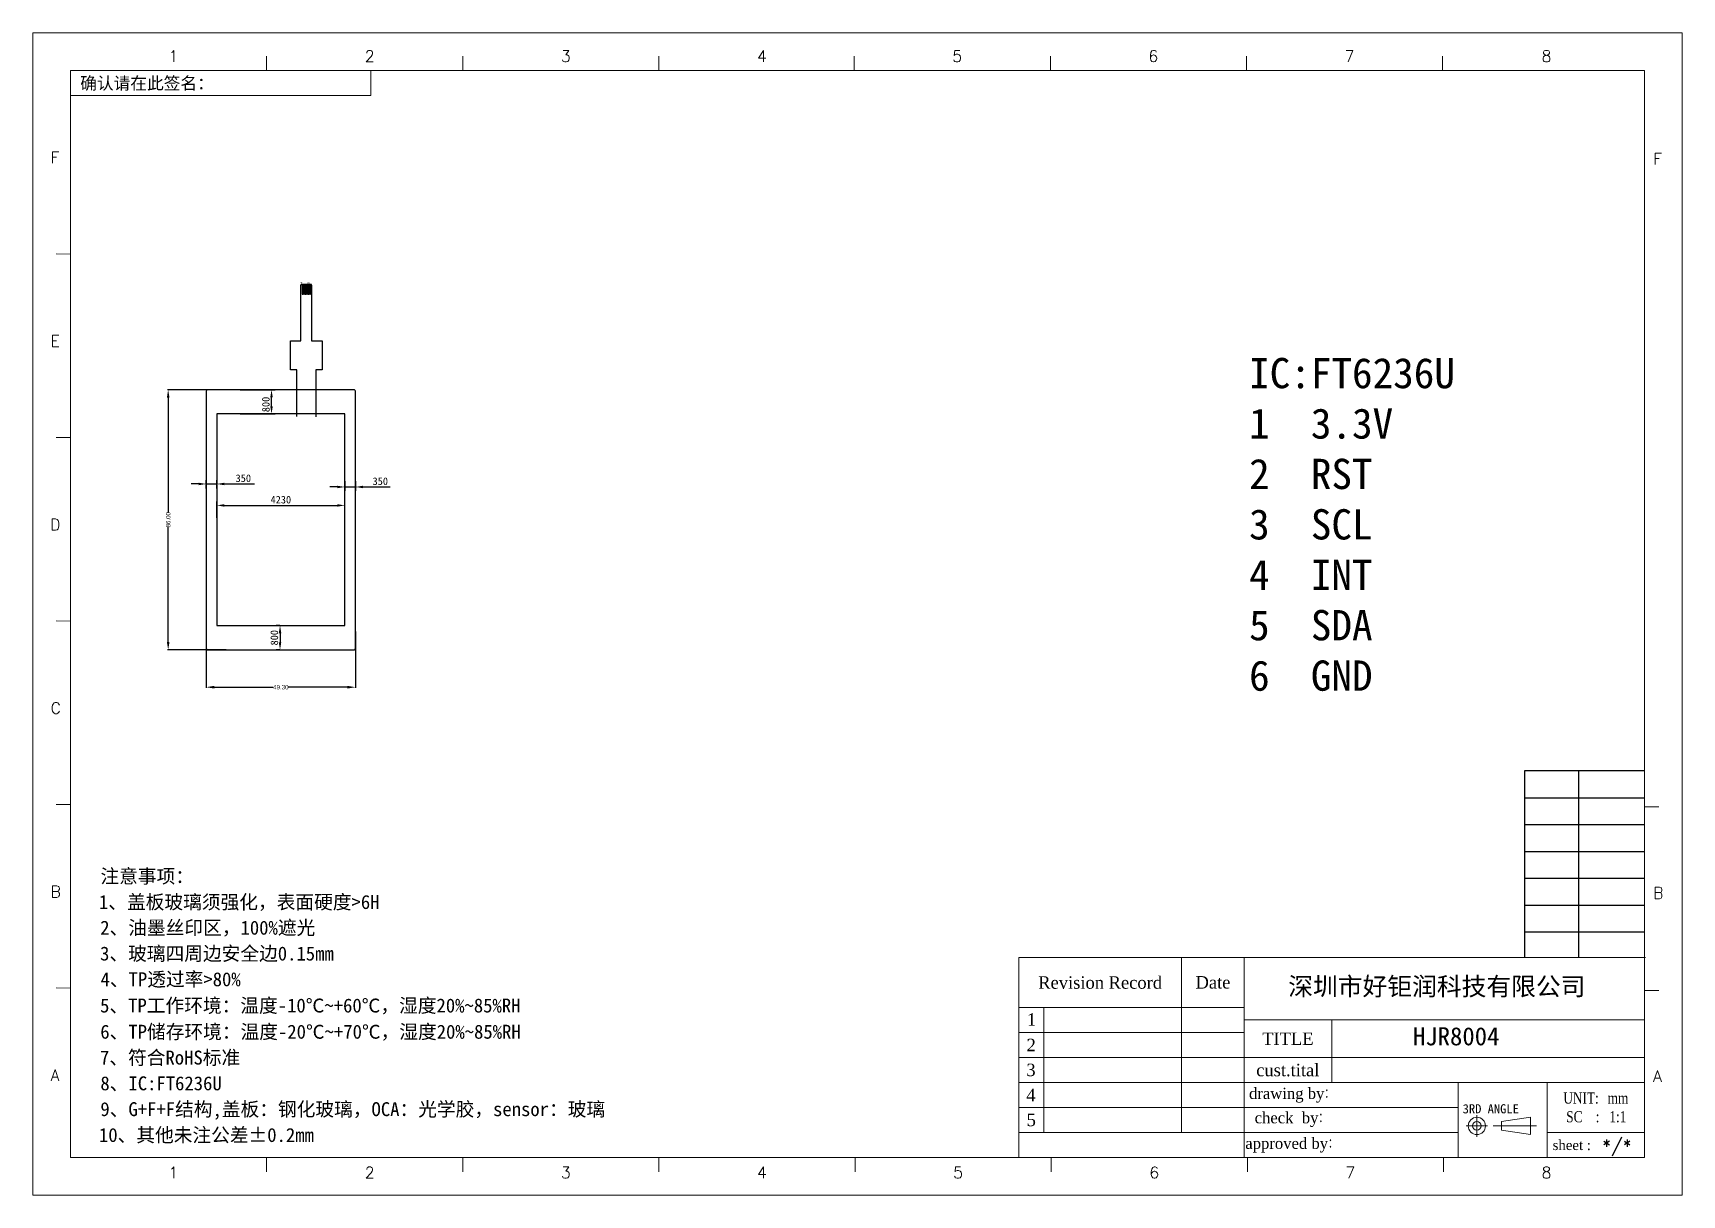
# Model space of a CAD drawing. Header units: millimetres. Extents: x 342 to 887, y -138 to 246.
import ezdxf

# ---------------------------------------------------------------- set-up
doc = ezdxf.new("R2010")
doc.units = ezdxf.units.MM
doc.linetypes.add('实线', pattern=[0])
doc.layers.add('11.dimension', color=93, linetype='Continuous', lineweight=15)
doc.layers.add('dim', color=4, linetype='Continuous', lineweight=9)
for name, color, linetype in [('FPC', 5, 'Continuous'), ('ITOR', 4, 'Continuous'), ('Text', 4, 'Continuous'), ('TopOverlay', 2, 'Continuous')]:
    doc.layers.add(name, color=color, linetype=linetype)
doc.layers.add('PUB_DIM尺寸', color=3, linetype='Continuous', lineweight=20, true_color=0x00ff00)
doc.styles.add('_txtstyle_6.00_0_0', font='simsun.ttc', dxfattribs={"height": 6})
doc.styles.add('OdaTtfStyle1657347425', font='', dxfattribs={"height": 1.478342, "bigfont": 'hztxt.shx'})
doc.styles.add('OdaTtfStyle1657347432', font='', dxfattribs={"height": 1.478342, "bigfont": 'hztxt.shx'})
doc.styles.add('SimSun_txtstyle_6.00_0_0', font='simsun.ttc', dxfattribs={"height": 6})
doc.styles.add('TyCAD1', font='')
doc.styles.add('TyCAD2', font='txt.shx', dxfattribs={"bigfont": 'gbcbig.shx'})
doc.styles.add('TyCAD3', font='times.ttf')
doc.styles.add('宋体_txtstyle_1.00_0_0', font='', dxfattribs={"height": 1})
doc.styles.add('宋体_txtstyle_2.00_0_0', font='', dxfattribs={"height": 2})
doc.styles.add('宋体_txtstyle_300.00_0_0300', font='', dxfattribs={"height": 300})
doc.styles.get('OdaTtfStyle1657347425').set_extended_font_data('hztxt')
doc.styles.get('OdaTtfStyle1657347432').set_extended_font_data('hztxt')
doc.styles.get('TyCAD1').set_extended_font_data('SimSun')
doc.styles.get('宋体_txtstyle_1.00_0_0').set_extended_font_data('宋体')
doc.styles.get('宋体_txtstyle_2.00_0_0').set_extended_font_data('宋体')
doc.styles.get('宋体_txtstyle_300.00_0_0300').set_extended_font_data('宋体')
doc.dimstyles.new('ISO-25', dxfattribs={"dimtxt": 2.5, "dimasz": 2.5, "dimexe": 1.25, "dimexo": 0.625, "dimtad": 1, "dimtxsty": 'Standard', "dimcen": 2.5, "dimadec": 0, "dimazin": 0, "dimtfac": 1, "dimtmove": 0, "dimatfit": 3, "dimfxl": 1, "dimarcsym": 0})
doc.dimstyles.new('standard(1657347425)', dxfattribs={"dimtxt": 0.18, "dimasz": 2.621447, "dimexe": 0.18, "dimexo": 0.0625, "dimgap": 0.09, "dimtad": 0, "dimtih": 1, "dimtoh": 1, "dimdec": 4, "dimzin": 0, "dimdsep": 46, "dimtxsty": 'OdaTtfStyle1657347425', "dimsah": 1, "dimcen": 0.09, "dimadec": 0, "dimazin": 0, "dimtfac": 1, "dimtdec": 4, "dimtofl": 0, "dimtmove": 0, "dimatfit": 3, "dimfxl": 1, "dimtolj": 1, "dimtzin": 0, "dimarcsym": 0})
doc.dimstyles.new('standard(1657347432)', dxfattribs={"dimtxt": 0.18, "dimasz": 2.621447, "dimexe": 0.18, "dimexo": 0.0625, "dimgap": 0.09, "dimtad": 0, "dimtih": 1, "dimtoh": 1, "dimdec": 4, "dimzin": 0, "dimdsep": 46, "dimtxsty": 'OdaTtfStyle1657347432', "dimsah": 1, "dimcen": 0.09, "dimadec": 0, "dimazin": 0, "dimtfac": 1, "dimtdec": 4, "dimtofl": 0, "dimtmove": 0, "dimatfit": 3, "dimfxl": 1, "dimtolj": 1, "dimtzin": 0, "dimarcsym": 0})

# ---------------------------------------------------------------- blocks, each defined once
blk = doc.blocks.new('*D33')
at = {"layer": 'Defpoints', "color": 0}
for p in [(445.41, 90), (403.11, 85.25), (445.41, 85.25)]:
    blk.add_point(p, dxfattribs=at)
at = {"layer": 'TopOverlay', "color": 0, "linetype": 'Continuous', "lineweight": -2}
for p, q in [((403.11, 85.87), (403.11, 91.25)), ((405.61, 90), (442.91, 90)), ((445.41, 85.87), (445.41, 91.25))]:
    blk.add_line(p, q, dxfattribs=at)
at = {"layer": 'TopOverlay', "color": 0}
for points in [[(405.61, 90.41), (405.61, 89.58), (403.11, 90)], [(442.91, 90.41), (442.91, 89.58), (445.41, 90)]]:
    blk.add_solid(points, dxfattribs=at)
at = {"layer": 'TopOverlay', "color": 0, "insert": (424.26, 91.87), "char_height": 2.5, "attachment_point": 5}
blk.add_mtext('4230', dxfattribs=at)
blk = doc.blocks.new('*D35')
at = {"layer": 'Defpoints', "color": 0}
for p in [(445.41, 98.6), (448.91, 98.6), (448.91, 96.08)]:
    blk.add_point(p, dxfattribs=at)
at = {"layer": 'TopOverlay', "color": 0, "linetype": 'Continuous', "lineweight": -2}
for p, q in [((442.91, 96.08), (440.41, 96.08)), ((445.41, 97.98), (445.41, 94.83)), ((445.41, 96.08), (448.91, 96.08)), ((448.91, 97.98), (448.91, 94.83)), ((451.41, 96.08), (460.35, 96.08))]:
    blk.add_line(p, q, dxfattribs=at)
at = {"layer": 'TopOverlay', "color": 0}
for points in [[(442.91, 95.67), (442.91, 96.5), (445.41, 96.08)], [(451.41, 96.5), (451.41, 95.67), (448.91, 96.08)]]:
    blk.add_solid(points, dxfattribs=at)
at = {"layer": 'TopOverlay', "color": 0, "insert": (457.13, 97.96), "char_height": 2.5, "attachment_point": 5}
blk.add_mtext('350', dxfattribs=at)
blk = doc.blocks.new('*D36')
at = {"layer": 'Defpoints', "color": 0}
for p in [(399.61, 94.91), (403.11, 97.08), (403.11, 94.91)]:
    blk.add_point(p, dxfattribs=at)
at = {"layer": 'TopOverlay', "color": 0, "linetype": 'Continuous', "lineweight": -2}
for p, q in [((399.61, 95.54), (399.61, 98.33)), ((403.11, 95.54), (403.11, 98.33)), ((397.11, 97.08), (394.61, 97.08)), ((399.61, 97.08), (403.11, 97.08)), ((405.61, 97.08), (415.61, 97.08))]:
    blk.add_line(p, q, dxfattribs=at)
at = {"layer": 'TopOverlay', "color": 0}
for points in [[(397.11, 97.5), (397.11, 96.66), (399.61, 97.08)], [(405.61, 97.5), (405.61, 96.66), (403.11, 97.08)]]:
    blk.add_solid(points, dxfattribs=at)
at = {"layer": 'TopOverlay', "color": 0, "insert": (411.86, 98.95), "char_height": 2.5, "attachment_point": 5}
blk.add_mtext('350', dxfattribs=at)
blk = doc.blocks.new('*D37')
at = {"layer": 'Defpoints', "color": 0}
for p in [(410.25, 128.25), (421.18, 128.25), (410.25, 120.25)]:
    blk.add_point(p, dxfattribs=at)
at = {"layer": 'TopOverlay', "color": 0, "linetype": 'Continuous', "lineweight": -2}
for p, q in [((410.87, 128.25), (422.43, 128.25)), ((421.18, 122.75), (421.18, 125.75)), ((410.87, 120.25), (422.43, 120.25))]:
    blk.add_line(p, q, dxfattribs=at)
at = {"layer": 'TopOverlay', "color": 0}
for points in [[(421.6, 125.75), (420.77, 125.75), (421.18, 128.25)], [(420.77, 122.75), (421.6, 122.75), (421.18, 120.25)]]:
    blk.add_solid(points, dxfattribs=at)
at = {"layer": 'TopOverlay', "color": 0, "insert": (419.31, 123.36), "char_height": 2.5, "attachment_point": 5, "rotation": 90}
blk.add_mtext('800', dxfattribs=at)
blk = doc.blocks.new('*D38')
at = {"layer": 'Defpoints', "color": 0}
for p in [(424.53, 50.25), (423.99, 42.25), (424.53, 42.25)]:
    blk.add_point(p, dxfattribs=at)
at = {"layer": 'TopOverlay', "color": 0, "linetype": 'Continuous', "lineweight": -2}
for p, q in [((423.9, 50.25), (422.74, 50.25)), ((423.99, 47.75), (423.99, 44.75)), ((423.9, 42.25), (422.74, 42.25))]:
    blk.add_line(p, q, dxfattribs=at)
at = {"layer": 'TopOverlay', "color": 0}
for points in [[(424.41, 47.75), (423.58, 47.75), (423.99, 50.25)], [(423.58, 44.75), (424.41, 44.75), (423.99, 42.25)]]:
    blk.add_solid(points, dxfattribs=at)
at = {"layer": 'TopOverlay', "color": 0, "insert": (422.12, 46.25), "char_height": 2.5, "attachment_point": 5, "rotation": 90}
blk.add_mtext('800', dxfattribs=at)
blk = doc.blocks.new('Tybk9')
at = {"layer": '11.dimension', "style": 'TyCAD3', "width": 0.983}
for s, height, p in [('D', 4.12, (1988.38, 548.71)), ('ate', 4.117, (1992.79, 548.71))]:
    blk.add_text(s, height=height, dxfattribs=at).set_placement(p)
blk = doc.blocks.new('Tybka')
at = {"layer": '11.dimension', "style": 'TyCAD3', "width": 0.983}
blk.add_text('Revision Record', height=4.1173, dxfattribs=at).set_placement((1936.4, 548.65))
blk = doc.blocks.new('Tybkb')
at = {"layer": '11.dimension', "style": 'TyCAD3', "width": 0.983}
blk.add_text('1', height=4.12, dxfattribs=at).set_placement((1932.65, 536.42))
blk = doc.blocks.new('Tybkc')
at = {"layer": '11.dimension', "style": 'TyCAD3', "width": 0.983}
blk.add_text('2', height=4.12, dxfattribs=at).set_placement((1932.55, 527.99))
blk = doc.blocks.new('Tybkd')
at = {"layer": '11.dimension', "style": 'TyCAD3', "width": 0.983}
blk.add_text('3', height=4.12, dxfattribs=at).set_placement((1932.47, 519.76))
blk = doc.blocks.new('Tybke')
at = {"layer": '11.dimension', "style": 'TyCAD3', "width": 0.983}
blk.add_text('4', height=4.12, dxfattribs=at).set_placement((1932.45, 511.45))
blk = doc.blocks.new('Tybkf')
at = {"layer": '11.dimension', "style": 'TyCAD3', "width": 0.983}
blk.add_text('5', height=4.12, dxfattribs=at).set_placement((1932.57, 503.22))
blk = doc.blocks.new('Tybk10')
at = {"layer": '11.dimension', "style": 'TyCAD3', "width": 0.983}
blk.add_text('TITLE', height=4.117, dxfattribs=at).set_placement((2010.41, 530.06))
blk = doc.blocks.new('Tybk11')
at = {"layer": '11.dimension', "style": 'TyCAD3', "width": 0.983}
blk.add_text('cust.tital', height=4.117, dxfattribs=at).set_placement((2008.44, 519.71))
blk = doc.blocks.new('Tybk12')
at = {"layer": '11.dimension', "width": 0.983}
for s, height, style, p in [('drawing by', 3.706, 'TyCAD3', (2006.06, 512.21)), ('：', 3.72, 'TyCAD2', (2030.94, 512.21))]:
    blk.add_text(s, height=height, dxfattribs=dict(at, style=style)).set_placement(p)
blk = doc.blocks.new('Tybk13')
at = {"layer": '11.dimension', "width": 0.983}
for s, height, style, p in [('check  by', 3.706, 'TyCAD3', (2007.92, 504.16)), ('：', 3.72, 'TyCAD2', (2028.98, 504.16))]:
    blk.add_text(s, height=height, dxfattribs=dict(at, style=style)).set_placement(p)
blk = doc.blocks.new('Tybk14')
at = {"layer": '11.dimension', "width": 0.983}
for s, height, style, p in [('approved by', 3.7056, 'TyCAD3', (2004.83, 495.71)), ('：', 3.72, 'TyCAD2', (2032.16, 495.71))]:
    blk.add_text(s, height=height, dxfattribs=dict(at, style=style)).set_placement(p)
blk = doc.blocks.new('Tybk15')
at = {"layer": '11.dimension', "style": 'TyCAD3', "width": 0.7864}
for s, height, p in [('UNIT:', 3.692, (2109.94, 510.66)), ('mm', 3.692, (2124.59, 510.66)), ('SC    :   1:1', 3.6921, (2110.89, 504.49))]:
    blk.add_text(s, height=height, dxfattribs=at).set_placement(p)
blk = doc.blocks.new('Tybk16')
at = {"layer": '11.dimension', "style": 'TyCAD3', "width": 0.983}
for s, height, p in [('sheet', 3.294, (2106.41, 495.32)), (':', 3.29, (2117.68, 495.32))]:
    blk.add_text(s, height=height, dxfattribs=at).set_placement(p)
blk = doc.blocks.new('Tybk17')
at = {"layer": '11.dimension', "linetype": '实线', "style": 'TyCAD1', "width": 0.983}
blk.add_text('确认请在此签名：', height=4.117, dxfattribs=at).set_placement((1619.8, 845.96))
blk = doc.blocks.new('*D67')
at = {"layer": 'Defpoints', "color": 0}
for p in [(399.61, 45.79), (448.91, 48.41), (448.91, 29.89)]:
    blk.add_point(p, dxfattribs=at)
at = {"layer": 'PUB_DIM尺寸', "color": 0, "linetype": 'Continuous', "lineweight": -2}
for p, q in [((399.61, 45.73), (399.61, 29.71)), ((448.91, 48.35), (448.91, 29.71)), ((402.23, 29.89), (421.78, 29.89)), ((446.29, 29.89), (426.74, 29.89))]:
    blk.add_line(p, q, dxfattribs=at)
at = {"layer": 'PUB_DIM尺寸', "color": 0}
for points in [[(402.23, 30.33), (402.23, 29.45), (399.61, 29.89)], [(446.29, 29.45), (446.29, 30.33), (448.91, 29.89)]]:
    blk.add_solid(points, dxfattribs=at)
at = {"layer": 'PUB_DIM尺寸', "color": 0, "insert": (424.26, 29.89), "char_height": 1.478, "attachment_point": 5, "style": 'OdaTtfStyle1657347425'}
blk.add_mtext('\\A1;49.30', dxfattribs=at)
blk = doc.blocks.new('*D68')
at = {"layer": 'Defpoints', "color": 0}
for p in [(387.03, 128.25), (406.29, 128.25), (406.29, 42.25)]:
    blk.add_point(p, dxfattribs=at)
at = {"layer": 'PUB_DIM尺寸', "color": 0, "linetype": 'Continuous', "lineweight": -2}
for p, q in [((406.23, 128.25), (386.85, 128.25)), ((387.03, 125.63), (387.03, 87.73)), ((387.03, 44.87), (387.03, 82.77)), ((406.23, 42.25), (386.85, 42.25))]:
    blk.add_line(p, q, dxfattribs=at)
at = {"layer": 'PUB_DIM尺寸', "color": 0}
for points in [[(387.47, 125.63), (386.6, 125.63), (387.03, 128.25)], [(386.6, 44.87), (387.47, 44.87), (387.03, 42.25)]]:
    blk.add_solid(points, dxfattribs=at)
at = {"layer": 'PUB_DIM尺寸', "color": 0, "insert": (387.03, 85.25), "char_height": 1.478, "attachment_point": 5, "rotation": 90, "style": 'OdaTtfStyle1657347432'}
blk.add_mtext('\\A1;86.00', dxfattribs=at)

msp = doc.modelspace()

# ---------------------------------------------------------------- linework, layer by layer
for p, q in [((835.3838273, -59.4467141), (835.3838273, 2.3074712)), ((835.3838273, 2.3074712), (874.9163552, 2.3074712))]:
    msp.add_line(p, q)
at = {"color": 7}
for p, q in [((853.1217555, 2.3074712), (853.1217555, -59.4467141)), ((835.3838273, -6.650512), (874.9163552, -6.650512)), ((835.3838273, -15.5194761), (874.9163552, -15.5194761)), ((835.3838273, -24.3884402), (874.9163552, -24.3884402)), ((835.3838273, -33.2574043), (874.9163552, -33.2574043)), ((835.3838273, -42.1263684), (874.9163552, -42.1263684)), ((835.3838273, -50.9953325), (874.9163552, -50.9953325))]:
    msp.add_line(p, q, dxfattribs=at)
at = {"layer": '11.dimension'}
for p, q in [((419.5743142, 233.7805171), (419.5743142, 238.5206593)), ((484.3957506, 233.7805171), (484.3957506, 238.5206593)), ((549.217185, 233.7805171), (549.217185, 238.5206593)), ((613.7501823, 233.7805171), (613.7501823, 238.5206593)), ((678.5716186, 233.7805171), (678.5716186, 238.5206593)), ((743.3930531, 233.7805171), (743.3930531, 238.5206593)), ((808.2144895, 233.7805171), (808.2144895, 238.5206593)), ((354.7528778, 173.1067049), (350.0127375, 173.1440789)), ((354.7528778, 112.4328928), (350.0127375, 112.4702668)), ((354.7528778, 51.7590807), (350.0127375, 51.7964547)), ((354.7528778, -8.9147314), (350.0127375, -8.8773575)), ((874.9351803, -9.6843435), (879.6753225, -9.6843435)), ((874.9163552, -59.4467141), (668.1936661, -59.4467141)), ((668.1936661, -59.4467141), (668.1936661, -125.5979747)), ((721.9415653, -59.4467141), (721.9415653, -117.3290671)), ((742.6138342, -59.4467141), (742.6138342, -125.5979747)), ((354.7528778, -69.5885417), (350.0127375, -69.5511696)), ((874.9351803, -70.3581537), (879.6753225, -70.3581537)), ((668.1936661, -75.9845293), (742.6138342, -75.9845293)), ((676.4625737, -75.9845293), (676.4625737, -117.3290671)), ((742.6138342, -80.1189831), (874.9163552, -80.1189831)), ((771.5550107, -80.1189831), (771.5550107, -100.791252)), ((668.1936661, -84.2534368), (742.6138342, -84.2534368)), ((668.1936661, -92.5223444), (742.6138342, -92.5223444)), ((742.6138342, -92.5223444), (874.9163552, -92.5223444)), ((668.1936661, -100.791252), (742.6138342, -100.791252)), ((742.6138342, -100.791252), (874.9163552, -100.791252)), ((813.3613659, -100.791252), (813.3613659, -125.5979747)), ((842.7718942, -100.791252), (842.7718942, -125.5979747)), ((668.1936661, -109.0601595), (742.6138342, -109.0601595)), ((742.6138342, -109.0601595), (813.3613659, -109.0601595)), ((819.5185909, -118.7272361), (819.5185909, -111.5934475)), ((837.2198841, -112.2663338), (827.6327999, -113.6992893)), ((827.6327999, -113.6992893), (827.6327999, -116.5932948)), ((837.2198841, -117.9981532), (837.2198841, -112.2663338)), ((668.1936661, -117.3290671), (742.6138342, -117.3290671)), ((742.6138342, -117.3290671), (813.3613659, -117.3290671)), ((815.9516979, -115.1603418), (823.085484, -115.1603418)), ((824.9280644, -115.1603418), (839.2551319, -115.1603418)), ((827.6327999, -116.5932948), (837.2198841, -117.9981532)), ((842.7718942, -117.3290671), (874.9163552, -117.3290671)), ((419.5743142, -125.5979747), (419.5743142, -130.3381169)), ((484.3957506, -125.5979747), (484.3957506, -130.3381169)), ((549.217185, -125.5979747), (549.217185, -130.3381169)), ((614.0386214, -125.5979747), (614.0386214, -130.3381169)), ((668.1936661, -125.5979747), (742.6138342, -125.5979747)), ((678.8600578, -125.5979747), (678.8600578, -130.3381169)), ((742.6138342, -125.5979747), (792.2272796, -125.5979747)), ((743.6814941, -125.5979747), (743.6814941, -130.3381169)), ((792.2272796, -125.5979747), (874.9163552, -125.5979747)), ((808.5029305, -125.5979747), (808.5029305, -130.3381169))]:
    msp.add_line(p, q, dxfattribs=at)
for points in [[(342.3495165, -138.001336), (887.3197165, -138.001336), (887.3197165, 246.1838784), (342.3495165, 246.1838784)], [(354.7528778, -125.5979747), (874.9163552, -125.5979747), (874.9163552, 233.7805171), (354.7528778, 233.7805171)]]:
    msp.add_lwpolyline(points, close=True, dxfattribs=at)
at = {"layer": '11.dimension', "linetype": '实线'}
msp.add_lwpolyline([(354.7528778, 233.7805171), (453.9797686, 233.7805171), (453.9797686, 225.5116095), (354.7528778, 225.5116095)], close=True, dxfattribs=at)
at = {"layer": '11.dimension'}
for radius in [2.8535144, 1.4267572]:
    msp.add_circle((819.5185909, -115.1603418), radius, dxfattribs=at)
at = {"layer": 'FPC'}
msp.add_line((434.2078198, 163.0471533), (431.1078198, 163.0471533), dxfattribs=at)
for points in [[(431.2578198, 159.8471533), (431.5578198, 159.8471533), (431.5578198, 162.8471533), (431.2578198, 162.8471533)], [(431.7578198, 159.8471533), (432.0578198, 159.8471533), (432.0578198, 162.8471533), (431.7578198, 162.8471533)], [(432.2578198, 159.8471533), (432.5578198, 159.8471533), (432.5578198, 162.8471533), (432.2578198, 162.8471533)], [(432.7578198, 159.8471533), (433.0578198, 159.8471533), (433.0578198, 162.8471533), (432.7578198, 162.8471533)], [(433.2578198, 159.8471533), (433.5578198, 159.8471533), (433.5578198, 162.8471533), (433.2578198, 162.8471533)], [(433.7578198, 159.8471533), (434.0578198, 159.8471533), (434.0578198, 162.8471533), (433.7578198, 162.8471533)]]:
    msp.add_lwpolyline(points, close=True, dxfattribs=at)
for centre, start, end in [((431.1078198, 162.8471533), 89.999999999, 180), ((434.2078198, 162.8471533), 0, 90)]:
    msp.add_arc(centre, 0.2, start, end, dxfattribs=at)
at = {"layer": 'Text', "linetype": 'ByBlock', "lineweight": 0, "ltscale": 0.1}
msp.add_lwpolyline([(850.252108, -59.4467135), (875.2264023, -59.4467135)], dxfattribs=at)
at = {"layer": 'TopOverlay', "color": 0}
for points in [[(429.5078186, 119.3398634), (429.5078186, 134.8471535), (427.4078202, 134.8471535), (427.4078202, 144.3471522), (430.9078198, 144.3471522), (430.9078198, 162.8471533)], [(434.4078198, 162.8471533), (434.4080336, 144.3471522), (437.9078195, 144.3471522), (437.9078195, 134.8471535), (435.8078187, 134.8471535), (435.8078187, 119.3082558)]]:
    msp.add_lwpolyline(points, dxfattribs=at)
at = {"layer": 'TopOverlay', "color": 1}
msp.add_lwpolyline([(448.9078199, 42.7471524), (448.9078199, 127.7471528, 0.4142135624), (448.4078199, 128.2471528), (400.1078205, 128.2471528, 0.4142135624), (399.6078205, 127.7471528), (399.6078205, 42.7471524, 0.4142135624), (400.1078205, 42.2471524), (448.4078199, 42.2471524, 0.4142135624)], format="xyb", close=True, dxfattribs=at)
at = {"layer": 'TopOverlay', "color": 0}
msp.add_lwpolyline([(445.4078198, 50.2471525), (445.4078198, 120.2471522), (403.1078206, 120.2471522), (403.1078206, 50.2471525)], close=True, dxfattribs=at)

# ---------------------------------------------------------------- block references
for name in ['Tybk17', 'Tybka', 'Tybk9', 'Tybkb', 'Tybkc', 'Tybk10', 'Tybkd', 'Tybk11', 'Tybke', 'Tybk12', 'Tybk15', 'Tybkf', 'Tybk13', 'Tybk14', 'Tybk16']:
    msp.add_blockref(name, (-1261.8357987, -618.4479093))

# ---------------------------------------------------------------- texts
at = {"layer": '11.dimension', "style": 'TyCAD2', "width": 1.000001}
for s, p in [('1', (387.163596, 236.6203206)), ('4', (581.6279032, 236.6203206)), ('7', (775.8037713, 236.6203206)), ('1', (387.163596, -132.4703977)), ('4', (581.6279032, -132.4703977))]:
    msp.add_text(s, height=3.7921127, dxfattribs=at).set_placement(p)
at = {"layer": '11.dimension', "style": 'TyCAD2'}
for s, height, p in [('2', 3.7921127, (451.9850324, 236.6203206)), ('3', 3.7921127, (516.8064688, 236.6203206)), ('5', 3.7921127, (646.1609005, 236.6203206)), ('6', 3.7921127, (710.9823368, 236.6203206)), ('8', 3.7921127, (840.9136468, 236.6203206)), ('F', 3.7921127, (348.1744467, 203.1025772)), ('F', 3.7921127, (877.7749838, 202.6739999)), ('E', 3.7921127, (348.1744467, 142.428765)), ('D', 3.7921127, (348.0176917, 81.7549529)), ('C', 3.7921127, (348.1744467, 21.0811408)), ('B', 3.7921127, (348.1744467, -39.5926713)), ('B', 3.7921127, (877.7749838, -40.0212486)), ('A', 3.7921127, (348.1744467, -100.2664816)), ('A', 3.7921127, (877.7749838, -100.622863)), ('*/*', 4.13445378, (860.9952694, -123.7894886)), ('2', 3.7921127, (451.9850324, -132.4703977)), ('3', 3.7921127, (516.8064688, -132.4703977)), ('5', 3.7921127, (646.4493396, -132.4703977)), ('6', 3.7921127, (711.2707759, -132.4703977)), ('7', 3.7921127, (776.0922123, -132.4703977)), ('8', 3.7921127, (840.9136487, -132.4703977))]:
    msp.add_text(s, height=height, dxfattribs=at).set_placement(p)
at = {"layer": '11.dimension'}
msp.add_text('3RD ANGLE', height=3.03341623, dxfattribs=at).set_placement((814.8326199, -111.0034514))
at = {"layer": '11.dimension', "color": 93, "true_color": 0x66cc66, "insert": (757.1864634, -66.0180099), "char_height": 6, "width": 139.187978623, "attachment_point": 1, "style": '_txtstyle_6.00_0_0'}
msp.add_mtext('{\\fSimHei|b0|i0|c134|p2;深圳市好钜润科技有限公司}', dxfattribs=at)
at = {"layer": 'dim', "style": 'TyCAD1', "width": 0.983}
for s, height, p in [('注意事项：', 4.61137418, (364.6475475, -34.8907337)), ('1、盖板玻璃须强化，表面硬度>6H', 4.611374176, (364.1588925, -43.4321136)), ('2、油墨丝印区，100%遮光', 4.611374176, (364.5730858, -51.922301)), ('3、玻璃四周边安全边0.15mm', 4.611374176, (364.5218934, -60.4636808)), ('4、TP透过率>80%', 4.611374176, (364.6754707, -68.9771375)), ('5、TP工作环境：温度-10℃~+60℃，湿度20%~85%RH', 4.611374176, (364.5218934, -77.6488254)), ('6、TP储存环境：温度-20℃~+70℃，湿度20%~85%RH', 4.611374176, (364.5963551, -86.3205132)), ('7、符合RoHS标准', 4.61137418, (364.4939702, -94.8618931)), ('8、IC:FT6236U', 4.611374176, (364.6242782, -103.3753498)), ('9、G+F+F结构,盖板：钢化玻璃，OCA：光学胶，sensor：玻璃', 4.611374176, (364.6242782, -111.9167296)), ('10、其他未注公差±0.2mm', 4.611374176, (364.1588925, -120.4581094))]:
    msp.add_text(s, height=height, dxfattribs=at).set_placement(p)
at = {"layer": 'ITOR', "color": 4, "true_color": 0x00ffff, "insert": (798.4020876, -82.5141266), "char_height": 6, "width": 26.517774633, "attachment_point": 1, "style": 'SimSun_txtstyle_6.00_0_0'}
msp.add_mtext('HJR8004', dxfattribs=at)
at = {"layer": 'TopOverlay', "color": 7, "char_height": 1, "attachment_point": 1, "rotation": 180}
for s, insert, style in [('1', (431.4119682, 162.8912555), '宋体_txtstyle_300.00_0_0300'), ('6', (433.825214, 162.8318738), '宋体_txtstyle_1.00_0_0')]:
    msp.add_mtext(s, dxfattribs=dict(at, insert=insert, style=style))
at = {"layer": 'TopOverlay', "color": 7, "insert": (744.2414902, 138.7414388), "char_height": 10, "attachment_point": 1, "style": '宋体_txtstyle_2.00_0_0'}
msp.add_mtext('IC:FT6236U\\P1  3.3V^J2  RST^J3  SCL^J4  INT^J5  SDA^J6  GND', dxfattribs=at)

# ---------------------------------------------------------------- dimensions: what is measured, and where the dimension line sits
at = {"layer": 'PUB_DIM尺寸', "color": 3, "true_color": 0x00ff00}
dim = msp.add_linear_dim(base=(387.0330698, 128.2471528), p1=(406.2893809, 42.2471524), p2=(406.2893809, 128.2471528), angle=90, text='86.00', dimstyle='standard(1657347432)', override={"dimlfac": 100}, dxfattribs=at)
dim.commit()
dim.dimension.update_dxf_attribs({"geometry": '*D68', "text_midpoint": (387.0330698, 85.2471526), "text_rotation": 90})
dim = msp.add_linear_dim(base=(448.9078199, 29.8884095), p1=(399.6078205, 45.791857), p2=(448.9078199, 48.4133044), text='49.30', dimstyle='standard(1657347425)', override={"dimlfac": 100}, dxfattribs=at)
dim.commit()
dim.dimension.update_dxf_attribs({"geometry": '*D67', "text_midpoint": (424.2578202, 29.8884095)})
at = {"layer": 'TopOverlay'}
dim = msp.add_linear_dim(base=(421.1817618, 128.2471528), p1=(410.2472395, 120.2471522), p2=(410.2472395, 128.2471528), angle=90, dimstyle='ISO-25', override={"dimlfac": 100}, dxfattribs=at)
dim.commit()
dim.dimension.update_dxf_attribs({"geometry": '*D37', "text_midpoint": (421.1817618, 123.3623338), "dimtype": 160})
for base, p1, p2, picture, middle in [((403.1078206, 97.0796627), (399.6078205, 94.9145867), (403.1078206, 94.9145867), '*D36', (411.8578206, 98.9546627)), ((448.9078199, 96.0839217), (445.4078198, 98.60179), (448.9078199, 98.60179), '*D35', (457.1289737, 97.9589217)), ((445.4078198, 89.9978843), (403.1078206, 85.2471523), (445.4078198, 85.2471523), '*D33', (424.2578202, 91.8728843))]:
    dim = msp.add_linear_dim(base=base, p1=p1, p2=p2, dimstyle='ISO-25', override={"dimlfac": 100}, dxfattribs=at)
    dim.commit()
    dim.dimension.update_dxf_attribs({"geometry": picture, "text_midpoint": middle})
dim = msp.add_linear_dim(base=(423.9940139, 42.2471524), p1=(424.526288, 50.2471525), p2=(424.526288, 42.2471524), angle=90, dimstyle='ISO-25', override={"dimlfac": 100}, dxfattribs=at)
dim.commit()
dim.dimension.update_dxf_attribs({"geometry": '*D38', "text_midpoint": (422.1190139, 46.2471524)})

doc.saveas('drawing.dxf')
